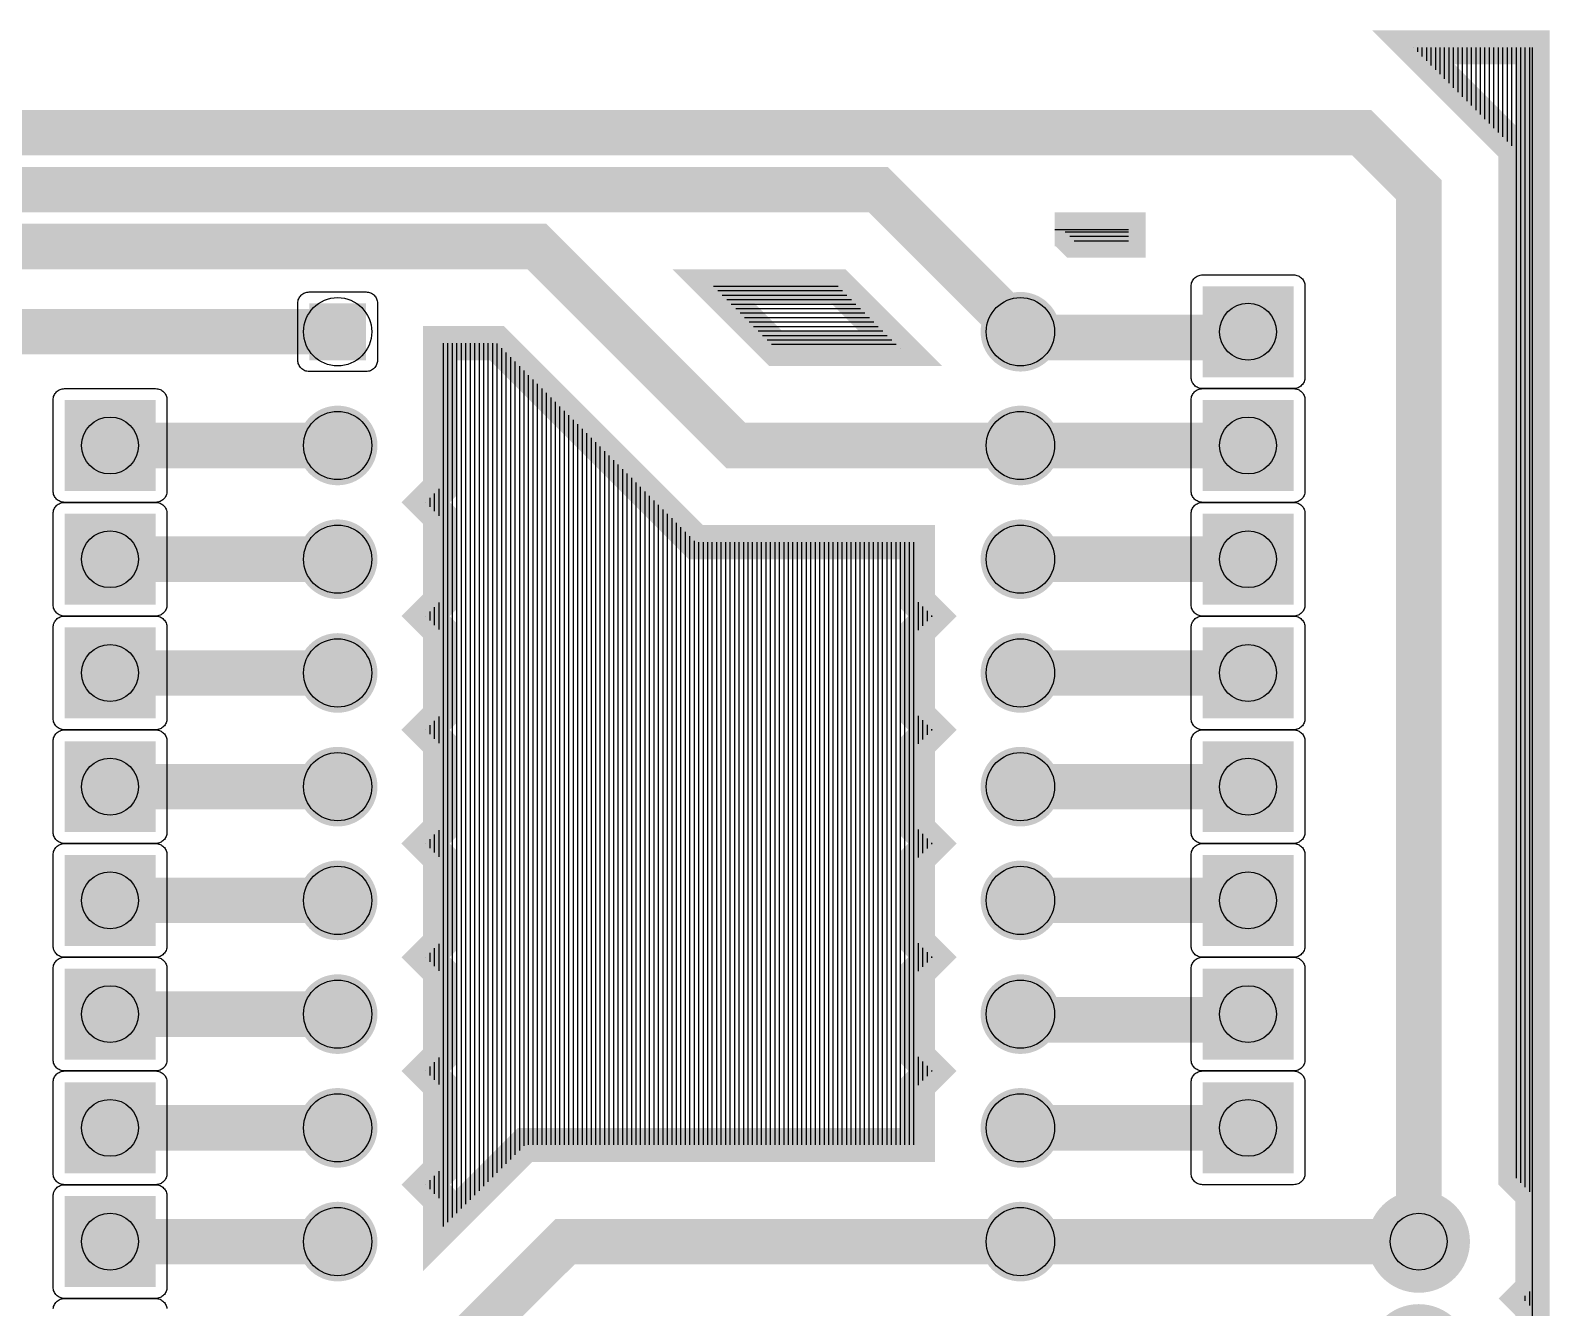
# Model space of a CAD drawing. Header units: inches. Extents: x -1.29 to 1.29, y -1.29 to 1.29.
# Drawn here: x -0.045 to 1.29, y 0.167 to 1.29 of the extents above; entities that cross this region are included whole.
import ezdxf

# ---------------------------------------------------------------- set-up
doc = ezdxf.new("R2010")
doc.units = ezdxf.units.IN
doc.layers.get('0').update_dxf_attribs({"linetype": 'CONTINUOUS'})

# ---------------------------------------------------------------- blocks, each defined once
blk = doc.blocks.new('EPAD')
at = {"const_width": 0.5}
blk.add_lwpolyline([(-0.25, 0, 1), (0.25, 0, 1)], format="xyb", close=True, dxfattribs=at)
blk = doc.blocks.new('RPAD')
blk.add_trace([(-0.5, -0.5), (-0.5, 0.5), (0.5, -0.5), (0.5, 0.5)])

msp = doc.modelspace()

# ---------------------------------------------------------------- linework, layer by layer
for points, const_width in [([(1.275, -1.275), (1.245207, -1.275), (1.26, -1.260207), (1.26, 0.068579), (1.275, 0.083579), (1.275, 0.166421), (1.266421, 0.175), (1.275, 0.183579), (1.275, 0.266421), (1.26, 0.281421), (1.26, 1.185207), (1.170207, 1.275), (1.275, 1.275), (1.275, -1.275)], 0.03), ([(1.175, 0.225), (1.175, 1.15), (1.125, 1.2), (-0.525, 1.2), (-0.575, 1.15)], 0.04), ([(0.825, 1.025), (0.7, 1.15), (-0.275, 1.15), (-0.325, 1.1), (-0.325, 1.025)], 0.04), ([(0.92, 1.104999), (0.87228, 1.104999), (0.862279, 1.115), (0.855207, 1.115), (0.855207, 1.115), (0.92, 1.115), (0.92, 1.104999)], 0.03), ([(0.825, 0.925), (0.575, 0.925), (0.4, 1.1), (-0.15, 1.1), (-0.225, 1.025)], 0.04), ([(0.719793, 1.01), (0.719793, 1.01), (0.610207, 1.01), (0.555207, 1.065), (0.664793, 1.065), (0.719793, 1.01)], 0.03), ([(-0.475, 0.875), (-0.225, 0.875), (-0.075, 1.025), (0.225, 1.025)], 0.04), ([(0.825, 1.025), (0.83, 1.02), (1.02, 1.02), (1.025, 1.025)], 0.04), ([(0.514896, 0.864897), (0.539793, 0.840001), (0.735, 0.84), (0.735, 0.787721), (0.747721, 0.775), (0.735, 0.762279), (0.735, 0.687721), (0.747721, 0.675), (0.735, 0.662279), (0.735, 0.587721), (0.747721, 0.575), (0.735, 0.562279), (0.735, 0.487721), (0.747721, 0.475), (0.735, 0.462279), (0.735, 0.387721), (0.747721, 0.375), (0.735, 0.362279), (0.735, 0.31), (0.389793, 0.31), (0.315, 0.235207), (0.315, 0.262279), (0.302279, 0.275), (0.315, 0.287721), (0.315, 0.362279), (0.302279, 0.375), (0.315, 0.387721), (0.315, 0.462279), (0.302279, 0.475), (0.315, 0.487721), (0.315, 0.562279), (0.302279, 0.575), (0.315, 0.587721), (0.315, 0.662279), (0.302279, 0.675), (0.315, 0.687721), (0.315, 0.762279), (0.302279, 0.775), (0.315, 0.787721), (0.315, 0.862279), (0.302279, 0.875), (0.315, 0.887721), (0.315, 1.015), (0.364793, 1.015), (0.514896, 0.864897)], 0.03), ([(0.025, 0.925), (0.025, 0.925), (0.1, 0.925), (0.1, 0.925), (0.225, 0.925)], 0.04), ([(0.825, 0.925), (0.825, 0.925), (0.925, 0.925), (0.925, 0.925), (1.025, 0.925)], 0.04), ([(0.025, 0.825), (0.025, 0.825), (0.1, 0.825), (0.1, 0.825), (0.225, 0.825)], 0.04), ([(1.025, 0.825), (0.95, 0.825), (0.95, 0.825), (0.825, 0.825), (0.825, 0.825)], 0.04), ([(0.225, 0.725), (0.025, 0.725)], 0.04), ([(0.825, 0.725), (0.825, 0.725), (0.825, 0.725), (1.025, 0.725)], 0.04), ([(0.225, 0.625), (0.025, 0.625)], 0.04), ([(0.825, 0.625), (0.825, 0.625), (0.825, 0.625), (1.025, 0.625)], 0.04), ([(0.225, 0.525), (0.025, 0.525)], 0.04), ([(1.025, 0.525), (1.025, 0.525), (0.9, 0.525), (0.9, 0.525), (0.825, 0.525)], 0.04), ([(0.225, 0.425), (0.025, 0.425)], 0.04), ([(1.025, 0.425), (1.02, 0.42), (0.83, 0.42), (0.825, 0.425)], 0.04), ([(0.025, 0.325), (0.025, 0.325), (0.1, 0.325), (0.1, 0.325), (0.225, 0.325)], 0.04), ([(0.825, 0.325), (1.025, 0.325)], 0.04), ([(0.225, 0.225), (0.025, 0.225)], 0.04), ([(0.825, 0.225), (0.425, 0.225), (0.225, 0.025)], 0.04), ([(0.825, 0.225), (1.175, 0.225)], 0.04)]:
    msp.add_lwpolyline(points, dxfattribs=dict(const_width=const_width))
for points in [[(1.170207, 1.275), (1.170207, 1.275)], [(1.174144, 1.271063), (1.174144, 1.275)], [(1.178081, 1.267126), (1.178081, 1.275)], [(1.182018, 1.263189), (1.182018, 1.275)], [(1.185955, 1.259252), (1.185955, 1.275)], [(1.189892, 1.255315), (1.189892, 1.275)], [(1.193829, 1.251378), (1.193829, 1.275)], [(1.197766, 1.247441), (1.197766, 1.275)], [(1.201703, 1.243504), (1.201703, 1.275)], [(1.20564, 1.239567), (1.20564, 1.275)], [(1.209577, 1.23563), (1.209577, 1.275)], [(1.213514, 1.231693), (1.213514, 1.275)], [(1.217451, 1.227756), (1.217451, 1.275)], [(1.221388, 1.223819), (1.221388, 1.275)], [(1.225325, 1.219882), (1.225325, 1.275)], [(1.229262, 1.215945), (1.229262, 1.275)], [(1.233199, 1.212008), (1.233199, 1.275)], [(1.237136, 1.208071), (1.237136, 1.275)], [(1.241073, 1.204134), (1.241073, 1.275)], [(1.24501, 1.200197), (1.24501, 1.275)], [(1.248947, 1.19626), (1.248947, 1.275)], [(1.252884, 1.192323), (1.252884, 1.275)], [(1.256821, 1.188386), (1.256821, 1.275)], [(1.260758, 0.280663), (1.260758, 1.275)], [(1.264695, 0.276726), (1.264695, 1.275)], [(1.268632, 0.272789), (1.268632, 1.275)], [(1.272569, 0.268852), (1.272569, 1.275)], [(1.275, -1.275), (1.275, 1.275)], [(0.855207, 1.115), (0.92, 1.115)], [(0.864406, 1.112873), (0.92, 1.112873)], [(0.868343, 1.108936), (0.92, 1.108936)], [(0.87228, 1.104999), (0.92, 1.104999)], [(0.555207, 1.065), (0.664793, 1.065)], [(0.559027, 1.061181), (0.668612, 1.061181)], [(0.562964, 1.057244), (0.672549, 1.057244)], [(0.566901, 1.053307), (0.676486, 1.053307)], [(0.570838, 1.04937), (0.680423, 1.04937)], [(0.574775, 1.045433), (0.68436, 1.045433)], [(0.578712, 1.041496), (0.688297, 1.041496)], [(0.582649, 1.037559), (0.692234, 1.037559)], [(0.586586, 1.033622), (0.696171, 1.033622)], [(0.590523, 1.029685), (0.700108, 1.029685)], [(0.318027, 0.238234), (0.318027, 1.015)], [(0.321964, 0.242171), (0.321964, 1.015)], [(0.325901, 0.246108), (0.325901, 1.015)], [(0.329838, 0.250045), (0.329838, 1.015)], [(0.333775, 0.253982), (0.333775, 1.015)], [(0.337712, 0.257919), (0.337712, 1.015)], [(0.341649, 0.261856), (0.341649, 1.015)], [(0.345586, 0.265793), (0.345586, 1.015)], [(0.349523, 0.26973), (0.349523, 1.015)], [(0.35346, 0.273667), (0.35346, 1.015)], [(0.357397, 0.277604), (0.357397, 1.015)], [(0.361334, 0.281541), (0.361334, 1.015)], [(0.59446, 1.025748), (0.704045, 1.025748)], [(0.598397, 1.021811), (0.707982, 1.021811)], [(0.602334, 1.017874), (0.711919, 1.017874)], [(0.365271, 0.285478), (0.365271, 1.014522)], [(0.369208, 0.289415), (0.369208, 1.010585)], [(0.373145, 0.293352), (0.373145, 1.006648)], [(0.377082, 0.297289), (0.377082, 1.002711)], [(0.606271, 1.013937), (0.715856, 1.013937)], [(0.719793, 1.01), (0.719793, 1.01)], [(0.381019, 0.301226), (0.381019, 0.998774)], [(0.384956, 0.305163), (0.384956, 0.994837)], [(0.388893, 0.3091), (0.388893, 0.9909)], [(0.39283, 0.31), (0.39283, 0.986963)], [(0.396767, 0.31), (0.396767, 0.983026)], [(0.400704, 0.31), (0.400704, 0.979089)], [(0.404641, 0.31), (0.404641, 0.975152)], [(0.408578, 0.31), (0.408578, 0.971215)], [(0.412515, 0.31), (0.412515, 0.967278)], [(0.416452, 0.31), (0.416452, 0.963341)], [(0.420389, 0.31), (0.420389, 0.959404)], [(0.424326, 0.31), (0.424326, 0.955467)], [(0.428263, 0.31), (0.428263, 0.95153)], [(0.4322, 0.31), (0.4322, 0.947593)], [(0.436137, 0.31), (0.436137, 0.943656)], [(0.440074, 0.31), (0.440074, 0.939719)], [(0.444011, 0.31), (0.444011, 0.935782)], [(0.447948, 0.31), (0.447948, 0.931845)], [(0.451885, 0.31), (0.451885, 0.927908)], [(0.455822, 0.31), (0.455822, 0.923971)], [(0.459759, 0.31), (0.459759, 0.920034)], [(0.463696, 0.31), (0.463696, 0.916097)], [(0.467633, 0.31), (0.467633, 0.91216)], [(0.47157, 0.31), (0.47157, 0.908223)], [(0.475507, 0.31), (0.475507, 0.904286)], [(0.479444, 0.31), (0.479444, 0.900349)], [(0.483381, 0.31), (0.483381, 0.896412)], [(0.310153, 0.867126), (0.310153, 0.882874)], [(0.31409, 0.863189), (0.31409, 0.886811)], [(0.487318, 0.31), (0.487318, 0.892475)], [(0.491255, 0.31), (0.491255, 0.888538)], [(0.495192, 0.31), (0.495192, 0.884601)], [(0.302279, 0.875), (0.302279, 0.875)], [(0.306216, 0.871063), (0.306216, 0.878937)], [(0.499129, 0.31), (0.499129, 0.880664)], [(0.503066, 0.31), (0.503066, 0.876727)], [(0.507003, 0.31), (0.507003, 0.87279)], [(0.51094, 0.31), (0.51094, 0.868853)], [(0.514877, 0.31), (0.514877, 0.864916)], [(0.518814, 0.31), (0.518814, 0.860979)], [(0.522751, 0.31), (0.522751, 0.857042)], [(0.526688, 0.31), (0.526688, 0.853105)], [(0.530625, 0.31), (0.530625, 0.849168)], [(0.534562, 0.31), (0.534562, 0.845231)], [(0.538499, 0.31), (0.538499, 0.841294)], [(0.542436, 0.31), (0.542436, 0.84)], [(0.546373, 0.31), (0.546373, 0.84)], [(0.55031, 0.31), (0.55031, 0.84)], [(0.554247, 0.31), (0.554247, 0.84)], [(0.558184, 0.31), (0.558184, 0.84)], [(0.562121, 0.31), (0.562121, 0.84)], [(0.566058, 0.31), (0.566058, 0.84)], [(0.569995, 0.31), (0.569995, 0.84)], [(0.573932, 0.31), (0.573932, 0.84)], [(0.577869, 0.31), (0.577869, 0.84)], [(0.581806, 0.31), (0.581806, 0.84)], [(0.585743, 0.31), (0.585743, 0.84)], [(0.58968, 0.31), (0.58968, 0.84)], [(0.593617, 0.31), (0.593617, 0.84)], [(0.597554, 0.31), (0.597554, 0.84)], [(0.601491, 0.31), (0.601491, 0.84)], [(0.605428, 0.31), (0.605428, 0.84)], [(0.609365, 0.31), (0.609365, 0.84)], [(0.613302, 0.31), (0.613302, 0.84)], [(0.617239, 0.31), (0.617239, 0.84)], [(0.621176, 0.31), (0.621176, 0.84)], [(0.625113, 0.31), (0.625113, 0.84)], [(0.62905, 0.31), (0.62905, 0.84)], [(0.632987, 0.31), (0.632987, 0.84)], [(0.636924, 0.31), (0.636924, 0.84)], [(0.640861, 0.31), (0.640861, 0.84)], [(0.644798, 0.31), (0.644798, 0.84)], [(0.648735, 0.31), (0.648735, 0.84)], [(0.652672, 0.31), (0.652672, 0.84)], [(0.656609, 0.31), (0.656609, 0.84)], [(0.660546, 0.31), (0.660546, 0.84)], [(0.664483, 0.31), (0.664483, 0.84)], [(0.66842, 0.31), (0.66842, 0.84)], [(0.672357, 0.31), (0.672357, 0.84)], [(0.676294, 0.31), (0.676294, 0.84)], [(0.680231, 0.31), (0.680231, 0.84)], [(0.684169, 0.31), (0.684169, 0.84)], [(0.688106, 0.31), (0.688106, 0.84)], [(0.692043, 0.31), (0.692043, 0.84)], [(0.69598, 0.31), (0.69598, 0.84)], [(0.699917, 0.31), (0.699917, 0.84)], [(0.703854, 0.31), (0.703854, 0.84)], [(0.707791, 0.31), (0.707791, 0.84)], [(0.711728, 0.31), (0.711728, 0.84)], [(0.715665, 0.31), (0.715665, 0.84)], [(0.719602, 0.31), (0.719602, 0.84)], [(0.723539, 0.31), (0.723539, 0.84)], [(0.727476, 0.31), (0.727476, 0.84)], [(0.731413, 0.31), (0.731413, 0.84)], [(0.302279, 0.775), (0.302279, 0.775)], [(0.306216, 0.771063), (0.306216, 0.778937)], [(0.310153, 0.767126), (0.310153, 0.782874)], [(0.31409, 0.763189), (0.31409, 0.786811)], [(0.73535, 0.762628), (0.73535, 0.787372)], [(0.739287, 0.766565), (0.739287, 0.783435)], [(0.743224, 0.770502), (0.743224, 0.779498)], [(0.747161, 0.774439), (0.747161, 0.775561)], [(0.747721, 0.775), (0.747721, 0.775)], [(0.310153, 0.667126), (0.310153, 0.682874)], [(0.31409, 0.663189), (0.31409, 0.686811)], [(0.73535, 0.662628), (0.73535, 0.687372)], [(0.739287, 0.666565), (0.739287, 0.683435)], [(0.302279, 0.675), (0.302279, 0.675)], [(0.306216, 0.671063), (0.306216, 0.678937)], [(0.743224, 0.670502), (0.743224, 0.679498)], [(0.747161, 0.674439), (0.747161, 0.675561)], [(0.747721, 0.675), (0.747721, 0.675)], [(0.302279, 0.575), (0.302279, 0.575)], [(0.306216, 0.571063), (0.306216, 0.578937)], [(0.310153, 0.567126), (0.310153, 0.582874)], [(0.31409, 0.563189), (0.31409, 0.586811)], [(0.73535, 0.562628), (0.73535, 0.587372)], [(0.739287, 0.566565), (0.739287, 0.583435)], [(0.743224, 0.570502), (0.743224, 0.579498)], [(0.747161, 0.574439), (0.747161, 0.575561)], [(0.747721, 0.575), (0.747721, 0.575)], [(0.310153, 0.467126), (0.310153, 0.482874)], [(0.31409, 0.463189), (0.31409, 0.486811)], [(0.73535, 0.462628), (0.73535, 0.487372)], [(0.739287, 0.466565), (0.739287, 0.483435)], [(0.302279, 0.475), (0.302279, 0.475)], [(0.306216, 0.471063), (0.306216, 0.478937)], [(0.743224, 0.470502), (0.743224, 0.479498)], [(0.747161, 0.474439), (0.747161, 0.475561)], [(0.747721, 0.475), (0.747721, 0.475)], [(0.73535, 0.362628), (0.73535, 0.387372)], [(0.302279, 0.375), (0.302279, 0.375)], [(0.306216, 0.371063), (0.306216, 0.378937)], [(0.310153, 0.367126), (0.310153, 0.382874)], [(0.31409, 0.363189), (0.31409, 0.386811)], [(0.739287, 0.366565), (0.739287, 0.383435)], [(0.743224, 0.370502), (0.743224, 0.379498)], [(0.747161, 0.374439), (0.747161, 0.375561)], [(0.747721, 0.375), (0.747721, 0.375)], [(0.310153, 0.267126), (0.310153, 0.282874)], [(0.31409, 0.263189), (0.31409, 0.286811)], [(0.302279, 0.275), (0.302279, 0.275)], [(0.306216, 0.271063), (0.306216, 0.278937)], [(-0.02495, 0.166039), (-0.024801, 0.167044), (-0.024559, 0.168011), (-0.024228, 0.168935), (-0.023814, 0.169812), (-0.023319, 0.170636), (-0.02275, 0.171404), (-0.022109, 0.172109), (-0.021403, 0.17275), (-0.020636, 0.173319), (-0.019812, 0.173813), (-0.018935, 0.174228), (-0.018011, 0.174559), (-0.017044, 0.174801), (-0.016039, 0.17495), (-0.015, 0.175), (0.065, 0.175), (0.066039, 0.17495), (0.067044, 0.174801), (0.068011, 0.174559), (0.068935, 0.174228), (0.069812, 0.173813), (0.070636, 0.173319), (0.071403, 0.17275), (0.072109, 0.172109), (0.07275, 0.171404), (0.073319, 0.170636), (0.073814, 0.169812), (0.074228, 0.168935), (0.074559, 0.168011), (0.074801, 0.167044), (0.07495, 0.166039)], [(1.268632, 0.172789), (1.268632, 0.177211)], [(1.272569, 0.168852), (1.272569, 0.181148)]]:
    msp.add_lwpolyline(points)
for points in [[(0.975, 0.985), (0.975, 1.065), (0.97505, 1.066039), (0.975199, 1.067044), (0.975441, 1.068011), (0.975772, 1.068935), (0.976186, 1.069812), (0.976681, 1.070636), (0.97725, 1.071404), (0.977891, 1.072109), (0.978597, 1.07275), (0.979364, 1.073319), (0.980188, 1.073813), (0.981065, 1.074228), (0.981989, 1.074559), (0.982956, 1.074801), (0.983961, 1.07495), (0.985, 1.075), (1.065, 1.075), (1.066039, 1.07495), (1.067044, 1.074801), (1.068011, 1.074559), (1.068935, 1.074228), (1.069812, 1.073813), (1.070636, 1.073319), (1.071403, 1.07275), (1.072109, 1.072109), (1.07275, 1.071404), (1.073319, 1.070636), (1.073814, 1.069812), (1.074228, 1.068935), (1.074559, 1.068011), (1.074801, 1.067044), (1.07495, 1.066039), (1.075, 1.065), (1.075, 0.985), (1.07495, 0.983961), (1.074801, 0.982956), (1.074559, 0.981989), (1.074228, 0.981065), (1.073814, 0.980188), (1.073319, 0.979364), (1.07275, 0.978596), (1.072109, 0.977891), (1.071403, 0.97725), (1.070636, 0.976681), (1.069812, 0.976187), (1.068935, 0.975772), (1.068011, 0.975441), (1.067044, 0.975199), (1.066039, 0.97505), (1.065, 0.975), (0.985, 0.975), (0.983961, 0.97505), (0.982956, 0.975199), (0.981989, 0.975441), (0.981065, 0.975772), (0.980188, 0.976187), (0.979364, 0.976681), (0.978597, 0.97725), (0.977891, 0.977891), (0.97725, 0.978596), (0.976681, 0.979364), (0.976186, 0.980188), (0.975772, 0.981065), (0.975441, 0.981989), (0.975199, 0.982956), (0.97505, 0.983961), (0.975, 0.985)], [(0.26, 1.05), (0.26, 1), (0.25995, 0.998961), (0.259801, 0.997956), (0.259559, 0.996989), (0.259228, 0.996065), (0.258814, 0.995188), (0.258319, 0.994364), (0.25775, 0.993596), (0.257109, 0.992891), (0.256403, 0.99225), (0.255636, 0.991681), (0.254812, 0.991187), (0.253935, 0.990772), (0.253011, 0.990441), (0.252044, 0.990199), (0.251039, 0.99005), (0.25, 0.99), (0.2, 0.99), (0.198961, 0.99005), (0.197956, 0.990199), (0.196989, 0.990441), (0.196065, 0.990772), (0.195188, 0.991187), (0.194364, 0.991681), (0.193597, 0.99225), (0.192891, 0.992891), (0.19225, 0.993596), (0.191681, 0.994364), (0.191186, 0.995188), (0.190772, 0.996065), (0.190441, 0.996989), (0.190199, 0.997956), (0.19005, 0.998961), (0.19, 1), (0.19, 1.05), (0.19005, 1.051039), (0.190199, 1.052044), (0.190441, 1.053011), (0.190772, 1.053935), (0.191186, 1.054812), (0.191681, 1.055636), (0.19225, 1.056404), (0.192891, 1.057109), (0.193597, 1.05775), (0.194364, 1.058319), (0.195188, 1.058813), (0.196065, 1.059228), (0.196989, 1.059559), (0.197956, 1.059801), (0.198961, 1.05995), (0.2, 1.06), (0.25, 1.06), (0.251039, 1.05995), (0.252044, 1.059801), (0.253011, 1.059559), (0.253935, 1.059228), (0.254812, 1.058813), (0.255636, 1.058319), (0.256403, 1.05775), (0.257109, 1.057109), (0.25775, 1.056404), (0.258319, 1.055636), (0.258814, 1.054812), (0.259228, 1.053935), (0.259559, 1.053011), (0.259801, 1.052044), (0.25995, 1.051039), (0.26, 1.05)], [(-0.025, 0.885), (-0.025, 0.965), (-0.02495, 0.966039), (-0.024801, 0.967044), (-0.024559, 0.968011), (-0.024228, 0.968935), (-0.023814, 0.969812), (-0.023319, 0.970636), (-0.02275, 0.971404), (-0.022109, 0.972109), (-0.021403, 0.97275), (-0.020636, 0.973319), (-0.019812, 0.973813), (-0.018935, 0.974228), (-0.018011, 0.974559), (-0.017044, 0.974801), (-0.016039, 0.97495), (-0.015, 0.975), (0.065, 0.975), (0.066039, 0.97495), (0.067044, 0.974801), (0.068011, 0.974559), (0.068935, 0.974228), (0.069812, 0.973813), (0.070636, 0.973319), (0.071403, 0.97275), (0.072109, 0.972109), (0.07275, 0.971404), (0.073319, 0.970636), (0.073814, 0.969812), (0.074228, 0.968935), (0.074559, 0.968011), (0.074801, 0.967044), (0.07495, 0.966039), (0.075, 0.965), (0.075, 0.885), (0.07495, 0.883961), (0.074801, 0.882956), (0.074559, 0.881989), (0.074228, 0.881065), (0.073814, 0.880188), (0.073319, 0.879364), (0.07275, 0.878596), (0.072109, 0.877891), (0.071403, 0.87725), (0.070636, 0.876681), (0.069812, 0.876187), (0.068935, 0.875772), (0.068011, 0.875441), (0.067044, 0.875199), (0.066039, 0.87505), (0.065, 0.875), (-0.015, 0.875), (-0.016039, 0.87505), (-0.017044, 0.875199), (-0.018011, 0.875441), (-0.018935, 0.875772), (-0.019812, 0.876187), (-0.020636, 0.876681), (-0.021403, 0.87725), (-0.022109, 0.877891), (-0.02275, 0.878596), (-0.023319, 0.879364), (-0.023814, 0.880188), (-0.024228, 0.881065), (-0.024559, 0.881989), (-0.024801, 0.882956), (-0.02495, 0.883961), (-0.025, 0.885)], [(0.975, 0.885), (0.975, 0.965), (0.97505, 0.966039), (0.975199, 0.967044), (0.975441, 0.968011), (0.975772, 0.968935), (0.976186, 0.969812), (0.976681, 0.970636), (0.97725, 0.971404), (0.977891, 0.972109), (0.978597, 0.97275), (0.979364, 0.973319), (0.980188, 0.973813), (0.981065, 0.974228), (0.981989, 0.974559), (0.982956, 0.974801), (0.983961, 0.97495), (0.985, 0.975), (1.065, 0.975), (1.066039, 0.97495), (1.067044, 0.974801), (1.068011, 0.974559), (1.068935, 0.974228), (1.069812, 0.973813), (1.070636, 0.973319), (1.071403, 0.97275), (1.072109, 0.972109), (1.07275, 0.971404), (1.073319, 0.970636), (1.073814, 0.969812), (1.074228, 0.968935), (1.074559, 0.968011), (1.074801, 0.967044), (1.07495, 0.966039), (1.075, 0.965), (1.075, 0.885), (1.07495, 0.883961), (1.074801, 0.882956), (1.074559, 0.881989), (1.074228, 0.881065), (1.073814, 0.880188), (1.073319, 0.879364), (1.07275, 0.878596), (1.072109, 0.877891), (1.071403, 0.87725), (1.070636, 0.876681), (1.069812, 0.876187), (1.068935, 0.875772), (1.068011, 0.875441), (1.067044, 0.875199), (1.066039, 0.87505), (1.065, 0.875), (0.985, 0.875), (0.983961, 0.87505), (0.982956, 0.875199), (0.981989, 0.875441), (0.981065, 0.875772), (0.980188, 0.876187), (0.979364, 0.876681), (0.978597, 0.87725), (0.977891, 0.877891), (0.97725, 0.878596), (0.976681, 0.879364), (0.976186, 0.880188), (0.975772, 0.881065), (0.975441, 0.881989), (0.975199, 0.882956), (0.97505, 0.883961), (0.975, 0.885)], [(-0.025, 0.785), (-0.025, 0.865), (-0.02495, 0.866039), (-0.024801, 0.867044), (-0.024559, 0.868011), (-0.024228, 0.868935), (-0.023814, 0.869812), (-0.023319, 0.870636), (-0.02275, 0.871404), (-0.022109, 0.872109), (-0.021403, 0.87275), (-0.020636, 0.873319), (-0.019812, 0.873813), (-0.018935, 0.874228), (-0.018011, 0.874559), (-0.017044, 0.874801), (-0.016039, 0.87495), (-0.015, 0.875), (0.065, 0.875), (0.066039, 0.87495), (0.067044, 0.874801), (0.068011, 0.874559), (0.068935, 0.874228), (0.069812, 0.873813), (0.070636, 0.873319), (0.071403, 0.87275), (0.072109, 0.872109), (0.07275, 0.871404), (0.073319, 0.870636), (0.073814, 0.869812), (0.074228, 0.868935), (0.074559, 0.868011), (0.074801, 0.867044), (0.07495, 0.866039), (0.075, 0.865), (0.075, 0.785), (0.07495, 0.783961), (0.074801, 0.782956), (0.074559, 0.781989), (0.074228, 0.781065), (0.073814, 0.780188), (0.073319, 0.779364), (0.07275, 0.778596), (0.072109, 0.777891), (0.071403, 0.77725), (0.070636, 0.776681), (0.069812, 0.776187), (0.068935, 0.775772), (0.068011, 0.775441), (0.067044, 0.775199), (0.066039, 0.77505), (0.065, 0.775), (-0.015, 0.775), (-0.016039, 0.77505), (-0.017044, 0.775199), (-0.018011, 0.775441), (-0.018935, 0.775772), (-0.019812, 0.776187), (-0.020636, 0.776681), (-0.021403, 0.77725), (-0.022109, 0.777891), (-0.02275, 0.778596), (-0.023319, 0.779364), (-0.023814, 0.780188), (-0.024228, 0.781065), (-0.024559, 0.781989), (-0.024801, 0.782956), (-0.02495, 0.783961), (-0.025, 0.785)], [(0.975, 0.785), (0.975, 0.865), (0.97505, 0.866039), (0.975199, 0.867044), (0.975441, 0.868011), (0.975772, 0.868935), (0.976186, 0.869812), (0.976681, 0.870636), (0.97725, 0.871404), (0.977891, 0.872109), (0.978597, 0.87275), (0.979364, 0.873319), (0.980188, 0.873813), (0.981065, 0.874228), (0.981989, 0.874559), (0.982956, 0.874801), (0.983961, 0.87495), (0.985, 0.875), (1.065, 0.875), (1.066039, 0.87495), (1.067044, 0.874801), (1.068011, 0.874559), (1.068935, 0.874228), (1.069812, 0.873813), (1.070636, 0.873319), (1.071403, 0.87275), (1.072109, 0.872109), (1.07275, 0.871404), (1.073319, 0.870636), (1.073814, 0.869812), (1.074228, 0.868935), (1.074559, 0.868011), (1.074801, 0.867044), (1.07495, 0.866039), (1.075, 0.865), (1.075, 0.785), (1.07495, 0.783961), (1.074801, 0.782956), (1.074559, 0.781989), (1.074228, 0.781065), (1.073814, 0.780188), (1.073319, 0.779364), (1.07275, 0.778596), (1.072109, 0.777891), (1.071403, 0.77725), (1.070636, 0.776681), (1.069812, 0.776187), (1.068935, 0.775772), (1.068011, 0.775441), (1.067044, 0.775199), (1.066039, 0.77505), (1.065, 0.775), (0.985, 0.775), (0.983961, 0.77505), (0.982956, 0.775199), (0.981989, 0.775441), (0.981065, 0.775772), (0.980188, 0.776187), (0.979364, 0.776681), (0.978597, 0.77725), (0.977891, 0.777891), (0.97725, 0.778596), (0.976681, 0.779364), (0.976186, 0.780188), (0.975772, 0.781065), (0.975441, 0.781989), (0.975199, 0.782956), (0.97505, 0.783961), (0.975, 0.785)], [(-0.025, 0.685), (-0.025, 0.765), (-0.02495, 0.766039), (-0.024801, 0.767044), (-0.024559, 0.768011), (-0.024228, 0.768935), (-0.023814, 0.769812), (-0.023319, 0.770636), (-0.02275, 0.771404), (-0.022109, 0.772109), (-0.021403, 0.77275), (-0.020636, 0.773319), (-0.019812, 0.773813), (-0.018935, 0.774228), (-0.018011, 0.774559), (-0.017044, 0.774801), (-0.016039, 0.77495), (-0.015, 0.775), (0.065, 0.775), (0.066039, 0.77495), (0.067044, 0.774801), (0.068011, 0.774559), (0.068935, 0.774228), (0.069812, 0.773813), (0.070636, 0.773319), (0.071403, 0.77275), (0.072109, 0.772109), (0.07275, 0.771404), (0.073319, 0.770636), (0.073814, 0.769812), (0.074228, 0.768935), (0.074559, 0.768011), (0.074801, 0.767044), (0.07495, 0.766039), (0.075, 0.765), (0.075, 0.685), (0.07495, 0.683961), (0.074801, 0.682956), (0.074559, 0.681989), (0.074228, 0.681065), (0.073814, 0.680188), (0.073319, 0.679364), (0.07275, 0.678596), (0.072109, 0.677891), (0.071403, 0.67725), (0.070636, 0.676681), (0.069812, 0.676187), (0.068935, 0.675772), (0.068011, 0.675441), (0.067044, 0.675199), (0.066039, 0.67505), (0.065, 0.675), (-0.015, 0.675), (-0.016039, 0.67505), (-0.017044, 0.675199), (-0.018011, 0.675441), (-0.018935, 0.675772), (-0.019812, 0.676187), (-0.020636, 0.676681), (-0.021403, 0.67725), (-0.022109, 0.677891), (-0.02275, 0.678596), (-0.023319, 0.679364), (-0.023814, 0.680188), (-0.024228, 0.681065), (-0.024559, 0.681989), (-0.024801, 0.682956), (-0.02495, 0.683961), (-0.025, 0.685)], [(0.975, 0.685), (0.975, 0.765), (0.97505, 0.766039), (0.975199, 0.767044), (0.975441, 0.768011), (0.975772, 0.768935), (0.976186, 0.769812), (0.976681, 0.770636), (0.97725, 0.771404), (0.977891, 0.772109), (0.978597, 0.77275), (0.979364, 0.773319), (0.980188, 0.773813), (0.981065, 0.774228), (0.981989, 0.774559), (0.982956, 0.774801), (0.983961, 0.77495), (0.985, 0.775), (1.065, 0.775), (1.066039, 0.77495), (1.067044, 0.774801), (1.068011, 0.774559), (1.068935, 0.774228), (1.069812, 0.773813), (1.070636, 0.773319), (1.071403, 0.77275), (1.072109, 0.772109), (1.07275, 0.771404), (1.073319, 0.770636), (1.073814, 0.769812), (1.074228, 0.768935), (1.074559, 0.768011), (1.074801, 0.767044), (1.07495, 0.766039), (1.075, 0.765), (1.075, 0.685), (1.07495, 0.683961), (1.074801, 0.682956), (1.074559, 0.681989), (1.074228, 0.681065), (1.073814, 0.680188), (1.073319, 0.679364), (1.07275, 0.678596), (1.072109, 0.677891), (1.071403, 0.67725), (1.070636, 0.676681), (1.069812, 0.676187), (1.068935, 0.675772), (1.068011, 0.675441), (1.067044, 0.675199), (1.066039, 0.67505), (1.065, 0.675), (0.985, 0.675), (0.983961, 0.67505), (0.982956, 0.675199), (0.981989, 0.675441), (0.981065, 0.675772), (0.980188, 0.676187), (0.979364, 0.676681), (0.978597, 0.67725), (0.977891, 0.677891), (0.97725, 0.678596), (0.976681, 0.679364), (0.976186, 0.680188), (0.975772, 0.681065), (0.975441, 0.681989), (0.975199, 0.682956), (0.97505, 0.683961), (0.975, 0.685)], [(-0.025, 0.585), (-0.025, 0.665), (-0.02495, 0.666039), (-0.024801, 0.667044), (-0.024559, 0.668011), (-0.024228, 0.668935), (-0.023814, 0.669812), (-0.023319, 0.670636), (-0.02275, 0.671404), (-0.022109, 0.672109), (-0.021403, 0.67275), (-0.020636, 0.673319), (-0.019812, 0.673813), (-0.018935, 0.674228), (-0.018011, 0.674559), (-0.017044, 0.674801), (-0.016039, 0.67495), (-0.015, 0.675), (0.065, 0.675), (0.066039, 0.67495), (0.067044, 0.674801), (0.068011, 0.674559), (0.068935, 0.674228), (0.069812, 0.673813), (0.070636, 0.673319), (0.071403, 0.67275), (0.072109, 0.672109), (0.07275, 0.671404), (0.073319, 0.670636), (0.073814, 0.669812), (0.074228, 0.668935), (0.074559, 0.668011), (0.074801, 0.667044), (0.07495, 0.666039), (0.075, 0.665), (0.075, 0.585), (0.07495, 0.583961), (0.074801, 0.582956), (0.074559, 0.581989), (0.074228, 0.581065), (0.073814, 0.580188), (0.073319, 0.579364), (0.07275, 0.578596), (0.072109, 0.577891), (0.071403, 0.57725), (0.070636, 0.576681), (0.069812, 0.576187), (0.068935, 0.575772), (0.068011, 0.575441), (0.067044, 0.575199), (0.066039, 0.57505), (0.065, 0.575), (-0.015, 0.575), (-0.016039, 0.57505), (-0.017044, 0.575199), (-0.018011, 0.575441), (-0.018935, 0.575772), (-0.019812, 0.576187), (-0.020636, 0.576681), (-0.021403, 0.57725), (-0.022109, 0.577891), (-0.02275, 0.578596), (-0.023319, 0.579364), (-0.023814, 0.580188), (-0.024228, 0.581065), (-0.024559, 0.581989), (-0.024801, 0.582956), (-0.02495, 0.583961), (-0.025, 0.585)], [(0.975, 0.585), (0.975, 0.665), (0.97505, 0.666039), (0.975199, 0.667044), (0.975441, 0.668011), (0.975772, 0.668935), (0.976186, 0.669812), (0.976681, 0.670636), (0.97725, 0.671404), (0.977891, 0.672109), (0.978597, 0.67275), (0.979364, 0.673319), (0.980188, 0.673813), (0.981065, 0.674228), (0.981989, 0.674559), (0.982956, 0.674801), (0.983961, 0.67495), (0.985, 0.675), (1.065, 0.675), (1.066039, 0.67495), (1.067044, 0.674801), (1.068011, 0.674559), (1.068935, 0.674228), (1.069812, 0.673813), (1.070636, 0.673319), (1.071403, 0.67275), (1.072109, 0.672109), (1.07275, 0.671404), (1.073319, 0.670636), (1.073814, 0.669812), (1.074228, 0.668935), (1.074559, 0.668011), (1.074801, 0.667044), (1.07495, 0.666039), (1.075, 0.665), (1.075, 0.585), (1.07495, 0.583961), (1.074801, 0.582956), (1.074559, 0.581989), (1.074228, 0.581065), (1.073814, 0.580188), (1.073319, 0.579364), (1.07275, 0.578596), (1.072109, 0.577891), (1.071403, 0.57725), (1.070636, 0.576681), (1.069812, 0.576187), (1.068935, 0.575772), (1.068011, 0.575441), (1.067044, 0.575199), (1.066039, 0.57505), (1.065, 0.575), (0.985, 0.575), (0.983961, 0.57505), (0.982956, 0.575199), (0.981989, 0.575441), (0.981065, 0.575772), (0.980188, 0.576187), (0.979364, 0.576681), (0.978597, 0.57725), (0.977891, 0.577891), (0.97725, 0.578596), (0.976681, 0.579364), (0.976186, 0.580188), (0.975772, 0.581065), (0.975441, 0.581989), (0.975199, 0.582956), (0.97505, 0.583961), (0.975, 0.585)], [(-0.025, 0.485), (-0.025, 0.565), (-0.02495, 0.566039), (-0.024801, 0.567044), (-0.024559, 0.568011), (-0.024228, 0.568935), (-0.023814, 0.569812), (-0.023319, 0.570636), (-0.02275, 0.571404), (-0.022109, 0.572109), (-0.021403, 0.57275), (-0.020636, 0.573319), (-0.019812, 0.573813), (-0.018935, 0.574228), (-0.018011, 0.574559), (-0.017044, 0.574801), (-0.016039, 0.57495), (-0.015, 0.575), (0.065, 0.575), (0.066039, 0.57495), (0.067044, 0.574801), (0.068011, 0.574559), (0.068935, 0.574228), (0.069812, 0.573813), (0.070636, 0.573319), (0.071403, 0.57275), (0.072109, 0.572109), (0.07275, 0.571404), (0.073319, 0.570636), (0.073814, 0.569812), (0.074228, 0.568935), (0.074559, 0.568011), (0.074801, 0.567044), (0.07495, 0.566039), (0.075, 0.565), (0.075, 0.485), (0.07495, 0.483961), (0.074801, 0.482956), (0.074559, 0.481989), (0.074228, 0.481065), (0.073814, 0.480188), (0.073319, 0.479364), (0.07275, 0.478596), (0.072109, 0.477891), (0.071403, 0.47725), (0.070636, 0.476681), (0.069812, 0.476187), (0.068935, 0.475772), (0.068011, 0.475441), (0.067044, 0.475199), (0.066039, 0.47505), (0.065, 0.475), (-0.015, 0.475), (-0.016039, 0.47505), (-0.017044, 0.475199), (-0.018011, 0.475441), (-0.018935, 0.475772), (-0.019812, 0.476187), (-0.020636, 0.476681), (-0.021403, 0.47725), (-0.022109, 0.477891), (-0.02275, 0.478596), (-0.023319, 0.479364), (-0.023814, 0.480188), (-0.024228, 0.481065), (-0.024559, 0.481989), (-0.024801, 0.482956), (-0.02495, 0.483961), (-0.025, 0.485)], [(0.975, 0.485), (0.975, 0.565), (0.97505, 0.566039), (0.975199, 0.567044), (0.975441, 0.568011), (0.975772, 0.568935), (0.976186, 0.569812), (0.976681, 0.570636), (0.97725, 0.571404), (0.977891, 0.572109), (0.978597, 0.57275), (0.979364, 0.573319), (0.980188, 0.573813), (0.981065, 0.574228), (0.981989, 0.574559), (0.982956, 0.574801), (0.983961, 0.57495), (0.985, 0.575), (1.065, 0.575), (1.066039, 0.57495), (1.067044, 0.574801), (1.068011, 0.574559), (1.068935, 0.574228), (1.069812, 0.573813), (1.070636, 0.573319), (1.071403, 0.57275), (1.072109, 0.572109), (1.07275, 0.571404), (1.073319, 0.570636), (1.073814, 0.569812), (1.074228, 0.568935), (1.074559, 0.568011), (1.074801, 0.567044), (1.07495, 0.566039), (1.075, 0.565), (1.075, 0.485), (1.07495, 0.483961), (1.074801, 0.482956), (1.074559, 0.481989), (1.074228, 0.481065), (1.073814, 0.480188), (1.073319, 0.479364), (1.07275, 0.478596), (1.072109, 0.477891), (1.071403, 0.47725), (1.070636, 0.476681), (1.069812, 0.476187), (1.068935, 0.475772), (1.068011, 0.475441), (1.067044, 0.475199), (1.066039, 0.47505), (1.065, 0.475), (0.985, 0.475), (0.983961, 0.47505), (0.982956, 0.475199), (0.981989, 0.475441), (0.981065, 0.475772), (0.980188, 0.476187), (0.979364, 0.476681), (0.978597, 0.47725), (0.977891, 0.477891), (0.97725, 0.478596), (0.976681, 0.479364), (0.976186, 0.480188), (0.975772, 0.481065), (0.975441, 0.481989), (0.975199, 0.482956), (0.97505, 0.483961), (0.975, 0.485)], [(-0.025, 0.385), (-0.025, 0.465), (-0.02495, 0.466039), (-0.024801, 0.467044), (-0.024559, 0.468011), (-0.024228, 0.468935), (-0.023814, 0.469812), (-0.023319, 0.470636), (-0.02275, 0.471404), (-0.022109, 0.472109), (-0.021403, 0.47275), (-0.020636, 0.473319), (-0.019812, 0.473813), (-0.018935, 0.474228), (-0.018011, 0.474559), (-0.017044, 0.474801), (-0.016039, 0.47495), (-0.015, 0.475), (0.065, 0.475), (0.066039, 0.47495), (0.067044, 0.474801), (0.068011, 0.474559), (0.068935, 0.474228), (0.069812, 0.473813), (0.070636, 0.473319), (0.071403, 0.47275), (0.072109, 0.472109), (0.07275, 0.471404), (0.073319, 0.470636), (0.073814, 0.469812), (0.074228, 0.468935), (0.074559, 0.468011), (0.074801, 0.467044), (0.07495, 0.466039), (0.075, 0.465), (0.075, 0.385), (0.07495, 0.383961), (0.074801, 0.382956), (0.074559, 0.381989), (0.074228, 0.381065), (0.073814, 0.380188), (0.073319, 0.379364), (0.07275, 0.378596), (0.072109, 0.377891), (0.071403, 0.37725), (0.070636, 0.376681), (0.069812, 0.376187), (0.068935, 0.375772), (0.068011, 0.375441), (0.067044, 0.375199), (0.066039, 0.37505), (0.065, 0.375), (-0.015, 0.375), (-0.016039, 0.37505), (-0.017044, 0.375199), (-0.018011, 0.375441), (-0.018935, 0.375772), (-0.019812, 0.376187), (-0.020636, 0.376681), (-0.021403, 0.37725), (-0.022109, 0.377891), (-0.02275, 0.378596), (-0.023319, 0.379364), (-0.023814, 0.380188), (-0.024228, 0.381065), (-0.024559, 0.381989), (-0.024801, 0.382956), (-0.02495, 0.383961), (-0.025, 0.385)], [(0.975, 0.385), (0.975, 0.465), (0.97505, 0.466039), (0.975199, 0.467044), (0.975441, 0.468011), (0.975772, 0.468935), (0.976186, 0.469812), (0.976681, 0.470636), (0.97725, 0.471404), (0.977891, 0.472109), (0.978597, 0.47275), (0.979364, 0.473319), (0.980188, 0.473813), (0.981065, 0.474228), (0.981989, 0.474559), (0.982956, 0.474801), (0.983961, 0.47495), (0.985, 0.475), (1.065, 0.475), (1.066039, 0.47495), (1.067044, 0.474801), (1.068011, 0.474559), (1.068935, 0.474228), (1.069812, 0.473813), (1.070636, 0.473319), (1.071403, 0.47275), (1.072109, 0.472109), (1.07275, 0.471404), (1.073319, 0.470636), (1.073814, 0.469812), (1.074228, 0.468935), (1.074559, 0.468011), (1.074801, 0.467044), (1.07495, 0.466039), (1.075, 0.465), (1.075, 0.385), (1.07495, 0.383961), (1.074801, 0.382956), (1.074559, 0.381989), (1.074228, 0.381065), (1.073814, 0.380188), (1.073319, 0.379364), (1.07275, 0.378596), (1.072109, 0.377891), (1.071403, 0.37725), (1.070636, 0.376681), (1.069812, 0.376187), (1.068935, 0.375772), (1.068011, 0.375441), (1.067044, 0.375199), (1.066039, 0.37505), (1.065, 0.375), (0.985, 0.375), (0.983961, 0.37505), (0.982956, 0.375199), (0.981989, 0.375441), (0.981065, 0.375772), (0.980188, 0.376187), (0.979364, 0.376681), (0.978597, 0.37725), (0.977891, 0.377891), (0.97725, 0.378596), (0.976681, 0.379364), (0.976186, 0.380188), (0.975772, 0.381065), (0.975441, 0.381989), (0.975199, 0.382956), (0.97505, 0.383961), (0.975, 0.385)], [(-0.025, 0.285), (-0.025, 0.365), (-0.02495, 0.366039), (-0.024801, 0.367044), (-0.024559, 0.368011), (-0.024228, 0.368935), (-0.023814, 0.369812), (-0.023319, 0.370636), (-0.02275, 0.371404), (-0.022109, 0.372109), (-0.021403, 0.37275), (-0.020636, 0.373319), (-0.019812, 0.373813), (-0.018935, 0.374228), (-0.018011, 0.374559), (-0.017044, 0.374801), (-0.016039, 0.37495), (-0.015, 0.375), (0.065, 0.375), (0.066039, 0.37495), (0.067044, 0.374801), (0.068011, 0.374559), (0.068935, 0.374228), (0.069812, 0.373813), (0.070636, 0.373319), (0.071403, 0.37275), (0.072109, 0.372109), (0.07275, 0.371404), (0.073319, 0.370636), (0.073814, 0.369812), (0.074228, 0.368935), (0.074559, 0.368011), (0.074801, 0.367044), (0.07495, 0.366039), (0.075, 0.365), (0.075, 0.285), (0.07495, 0.283961), (0.074801, 0.282956), (0.074559, 0.281989), (0.074228, 0.281065), (0.073814, 0.280188), (0.073319, 0.279364), (0.07275, 0.278596), (0.072109, 0.277891), (0.071403, 0.27725), (0.070636, 0.276681), (0.069812, 0.276187), (0.068935, 0.275772), (0.068011, 0.275441), (0.067044, 0.275199), (0.066039, 0.27505), (0.065, 0.275), (-0.015, 0.275), (-0.016039, 0.27505), (-0.017044, 0.275199), (-0.018011, 0.275441), (-0.018935, 0.275772), (-0.019812, 0.276187), (-0.020636, 0.276681), (-0.021403, 0.27725), (-0.022109, 0.277891), (-0.02275, 0.278596), (-0.023319, 0.279364), (-0.023814, 0.280188), (-0.024228, 0.281065), (-0.024559, 0.281989), (-0.024801, 0.282956), (-0.02495, 0.283961), (-0.025, 0.285)], [(0.975, 0.285), (0.975, 0.365), (0.97505, 0.366039), (0.975199, 0.367044), (0.975441, 0.368011), (0.975772, 0.368935), (0.976186, 0.369812), (0.976681, 0.370636), (0.97725, 0.371404), (0.977891, 0.372109), (0.978597, 0.37275), (0.979364, 0.373319), (0.980188, 0.373813), (0.981065, 0.374228), (0.981989, 0.374559), (0.982956, 0.374801), (0.983961, 0.37495), (0.985, 0.375), (1.065, 0.375), (1.066039, 0.37495), (1.067044, 0.374801), (1.068011, 0.374559), (1.068935, 0.374228), (1.069812, 0.373813), (1.070636, 0.373319), (1.071403, 0.37275), (1.072109, 0.372109), (1.07275, 0.371404), (1.073319, 0.370636), (1.073814, 0.369812), (1.074228, 0.368935), (1.074559, 0.368011), (1.074801, 0.367044), (1.07495, 0.366039), (1.075, 0.365), (1.075, 0.285), (1.07495, 0.283961), (1.074801, 0.282956), (1.074559, 0.281989), (1.074228, 0.281065), (1.073814, 0.280188), (1.073319, 0.279364), (1.07275, 0.278596), (1.072109, 0.277891), (1.071403, 0.27725), (1.070636, 0.276681), (1.069812, 0.276187), (1.068935, 0.275772), (1.068011, 0.275441), (1.067044, 0.275199), (1.066039, 0.27505), (1.065, 0.275), (0.985, 0.275), (0.983961, 0.27505), (0.982956, 0.275199), (0.981989, 0.275441), (0.981065, 0.275772), (0.980188, 0.276187), (0.979364, 0.276681), (0.978597, 0.27725), (0.977891, 0.277891), (0.97725, 0.278596), (0.976681, 0.279364), (0.976186, 0.280188), (0.975772, 0.281065), (0.975441, 0.281989), (0.975199, 0.282956), (0.97505, 0.283961), (0.975, 0.285)], [(-0.025, 0.185), (-0.025, 0.265), (-0.02495, 0.266039), (-0.024801, 0.267044), (-0.024559, 0.268011), (-0.024228, 0.268935), (-0.023814, 0.269812), (-0.023319, 0.270636), (-0.02275, 0.271404), (-0.022109, 0.272109), (-0.021403, 0.27275), (-0.020636, 0.273319), (-0.019812, 0.273813), (-0.018935, 0.274228), (-0.018011, 0.274559), (-0.017044, 0.274801), (-0.016039, 0.27495), (-0.015, 0.275), (0.065, 0.275), (0.066039, 0.27495), (0.067044, 0.274801), (0.068011, 0.274559), (0.068935, 0.274228), (0.069812, 0.273813), (0.070636, 0.273319), (0.071403, 0.27275), (0.072109, 0.272109), (0.07275, 0.271404), (0.073319, 0.270636), (0.073814, 0.269812), (0.074228, 0.268935), (0.074559, 0.268011), (0.074801, 0.267044), (0.07495, 0.266039), (0.075, 0.265), (0.075, 0.185), (0.07495, 0.183961), (0.074801, 0.182956), (0.074559, 0.181989), (0.074228, 0.181065), (0.073814, 0.180188), (0.073319, 0.179364), (0.07275, 0.178596), (0.072109, 0.177891), (0.071403, 0.17725), (0.070636, 0.176681), (0.069812, 0.176187), (0.068935, 0.175772), (0.068011, 0.175441), (0.067044, 0.175199), (0.066039, 0.17505), (0.065, 0.175), (-0.015, 0.175), (-0.016039, 0.17505), (-0.017044, 0.175199), (-0.018011, 0.175441), (-0.018935, 0.175772), (-0.019812, 0.176187), (-0.020636, 0.176681), (-0.021403, 0.17725), (-0.022109, 0.177891), (-0.02275, 0.178596), (-0.023319, 0.179364), (-0.023814, 0.180188), (-0.024228, 0.181065), (-0.024559, 0.181989), (-0.024801, 0.182956), (-0.02495, 0.183961), (-0.025, 0.185)]]:
    msp.add_lwpolyline(points, close=True)
for centre, radius in [((0.225, 1.025), 0.03), ((0.825, 1.025), 0.03), ((1.025, 1.025), 0.025), ((0.025, 0.925), 0.025), ((0.225, 0.925), 0.03), ((0.825, 0.925), 0.03), ((1.025, 0.925), 0.025), ((0.225, 0.825), 0.03), ((0.825, 0.825), 0.03), ((0.025, 0.825), 0.025), ((1.025, 0.825), 0.025), ((0.025, 0.725), 0.025), ((0.225, 0.725), 0.03), ((0.825, 0.725), 0.03), ((1.025, 0.725), 0.025), ((0.225, 0.625), 0.03), ((0.825, 0.625), 0.03), ((0.025, 0.625), 0.025), ((1.025, 0.625), 0.025), ((0.025, 0.525), 0.025), ((0.225, 0.525), 0.03), ((0.825, 0.525), 0.03), ((1.025, 0.525), 0.025), ((0.225, 0.425), 0.03), ((0.825, 0.425), 0.03), ((0.025, 0.425), 0.025), ((1.025, 0.425), 0.025), ((0.025, 0.325), 0.025), ((0.225, 0.325), 0.03), ((0.825, 0.325), 0.03), ((1.025, 0.325), 0.025), ((0.225, 0.225), 0.03), ((0.825, 0.225), 0.03), ((0.025, 0.225), 0.025), ((1.175, 0.225), 0.025)]:
    msp.add_circle(centre, radius)

# ---------------------------------------------------------------- block references
for p, xscale, yscale in [((0.825, 1.025), 0.07, 0.07), ((0.825, 1.025), 0.05, 0.05), ((0.225, 0.925), 0.07, 0.07), ((0.225, 0.925), 0.05, 0.05), ((0.825, 0.925), 0.07, 0.07), ((0.825, 0.925), 0.05, 0.05), ((0.225, 0.825), 0.07, 0.07), ((0.825, 0.825), 0.07, 0.07), ((0.225, 0.825), 0.05, 0.05), ((0.825, 0.825), 0.05, 0.05), ((0.225, 0.725), 0.07, 0.07), ((0.225, 0.725), 0.05, 0.05), ((0.825, 0.725), 0.07, 0.07), ((0.825, 0.725), 0.05, 0.05), ((0.225, 0.625), 0.07, 0.07), ((0.825, 0.625), 0.07, 0.07), ((0.225, 0.625), 0.05, 0.05), ((0.825, 0.625), 0.05, 0.05), ((0.225, 0.525), 0.07, 0.07), ((0.225, 0.525), 0.05, 0.05), ((0.825, 0.525), 0.07, 0.07), ((0.825, 0.525), 0.05, 0.05), ((0.225, 0.425), 0.07, 0.07), ((0.825, 0.425), 0.07, 0.07), ((0.225, 0.425), 0.05, 0.05), ((0.825, 0.425), 0.05, 0.05), ((0.225, 0.325), 0.07, 0.07), ((0.225, 0.325), 0.05, 0.05), ((0.825, 0.325), 0.07, 0.07), ((0.825, 0.325), 0.05, 0.05), ((1.175, 0.225), 0.09, 0.09), ((0.225, 0.225), 0.07, 0.07), ((0.825, 0.225), 0.07, 0.07), ((1.175, 0.225), 0.07, 0.07), ((0.225, 0.225), 0.05, 0.05), ((0.825, 0.225), 0.05, 0.05), ((1.175, 0.125), 0.09, 0.09)]:
    msp.add_blockref('EPAD', p, dxfattribs=dict(xscale=xscale, yscale=yscale))
for p, xscale, yscale, rotation in [((1.025, 1.025), 0.08, 0.08, 90), ((0.225, 1.025), 0.05, 0.05, -90), ((0.025, 0.925), 0.08, 0.08, 90), ((1.025, 0.925), 0.08, 0.08, 90), ((0.025, 0.825), 0.08, 0.08, 90), ((1.025, 0.825), 0.08, 0.08, 90), ((0.025, 0.725), 0.08, 0.08, 90), ((1.025, 0.725), 0.08, 0.08, 90), ((0.025, 0.625), 0.08, 0.08, 90), ((1.025, 0.625), 0.08, 0.08, 90), ((0.025, 0.525), 0.08, 0.08, 90), ((1.025, 0.525), 0.08, 0.08, 90), ((0.025, 0.425), 0.08, 0.08, 90), ((1.025, 0.425), 0.08, 0.08, 90), ((0.025, 0.325), 0.08, 0.08, 90), ((1.025, 0.325), 0.08, 0.08, 90), ((0.025, 0.225), 0.08, 0.08, 90)]:
    msp.add_blockref('RPAD', p, dxfattribs=dict(xscale=xscale, yscale=yscale, rotation=rotation))

doc.saveas('drawing.dxf')
